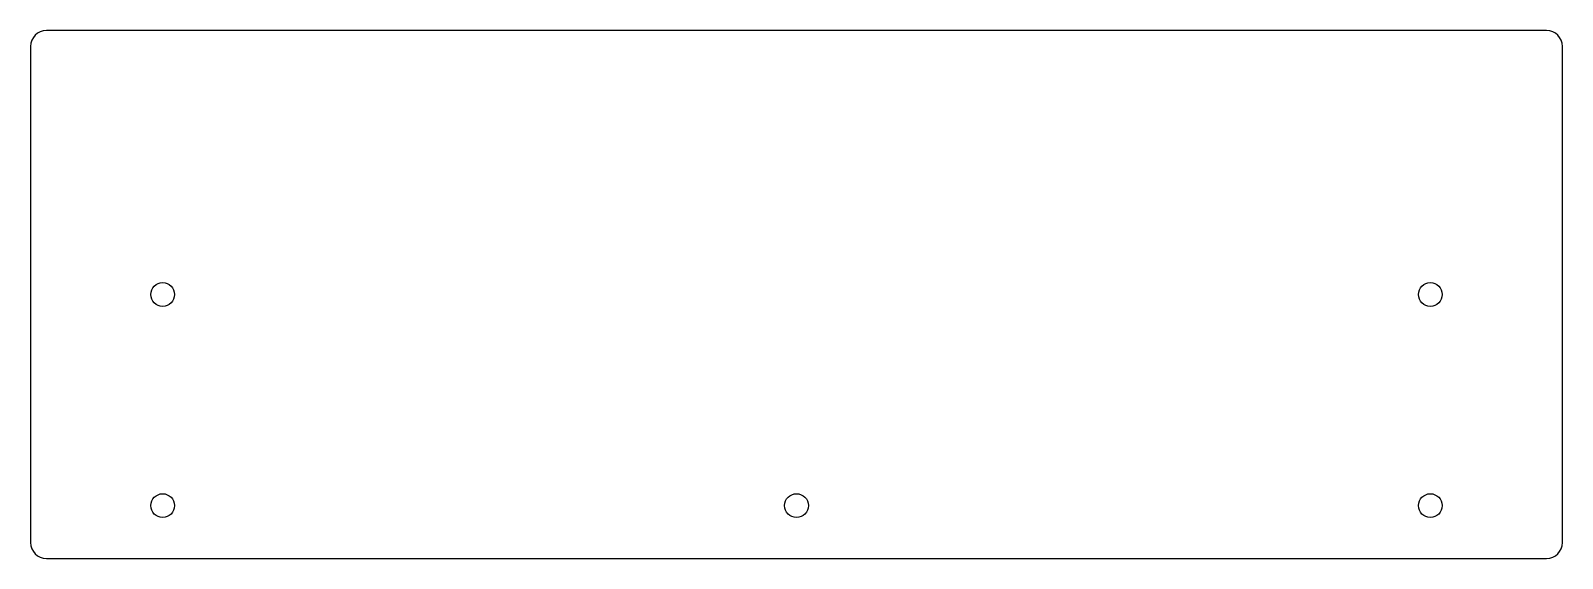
# Model space of a CAD drawing. Header units: millimetres. Extents: x -145 to 145, y 62 to 162.
import ezdxf

# ---------------------------------------------------------------- set-up
doc = ezdxf.new("R2010")
doc.units = ezdxf.units.MM
doc.layers.add('CUT', color=7, linetype='Continuous')

msp = doc.modelspace()

# ---------------------------------------------------------------- linework, layer by layer
at = {"layer": 'CUT'}
for p, q in [((142, 161.5, 0.5), (-142, 161.5, 0.5)), ((-145, 158.5, 0.5), (-145, 64.5, 0.5)), ((145, 64.5, 0.5), (145, 158.5, 0.5)), ((-142, 61.5, 0.5), (142, 61.5, 0.5))]:
    msp.add_line(p, q, dxfattribs=at)
for centre in [(-120, 111.5, 0.5), (120, 111.5, 0.5), (-120, 71.5, 0.5), (0, 71.5, 0.5), (120, 71.5, 0.5)]:
    msp.add_circle(centre, 2.25, dxfattribs=at)
for centre, start, end in [((-142, 158.5, 0.5), 90, 180), ((142, 158.5, 0.5), 0, 90), ((-142, 64.5, 0.5), 180, 270), ((142, 64.5, 0.5), -90, 0)]:
    msp.add_arc(centre, 3, start, end, dxfattribs=at)

doc.saveas('drawing.dxf')
